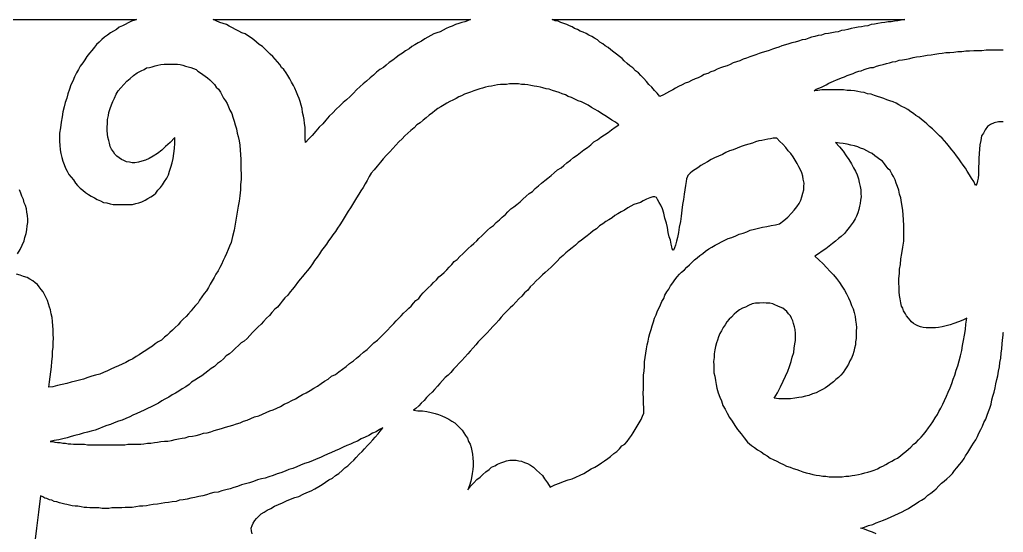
# Model space of a CAD drawing. Extents: x -550 to 550, y -550 to 550.
# Drawn here: x -57.5 to 0, y -450 to -420 of the extents above; entities that cross this region are included whole.
import ezdxf

# ---------------------------------------------------------------- set-up
doc = ezdxf.new("R2010")
doc.units = 0
doc.layers.add('LAYER_1', color=18, linetype='CONTINUOUS')

msp = doc.modelspace()

# ---------------------------------------------------------------- linework, layer by layer
at = {"layer": 'LAYER_1'}
for points in [[(-57.974, -420), (-57.16, -420), (-56.347, -420), (-55.534, -420), (-54.72, -420), (-53.907, -420), (-53.093, -420), (-52.28, -420), (-51.466, -420), (-50.653, -420), (-50.74, -420.032), (-50.945, -420.096), (-51.129, -420.192), (-51.313, -420.288), (-51.469, -420.353), (-51.654, -420.449), (-51.817, -420.577), (-52.002, -420.673), (-52.162, -420.77), (-52.35, -420.898), (-52.514, -421.026), (-52.679, -421.155), (-52.822, -421.315), (-52.987, -421.444), (-53.106, -421.604), (-53.253, -421.797), (-53.397, -421.957), (-53.546, -422.15), (-53.669, -422.342), (-53.793, -422.535), (-53.941, -422.727), (-54.04, -422.92), (-54.164, -423.112), (-54.267, -423.337), (-54.374, -423.594), (-54.478, -423.818), (-54.561, -424.075), (-54.668, -424.332), (-54.726, -424.588), (-54.809, -424.845), (-54.867, -425.102), (-54.954, -425.391), (-54.992, -425.679), (-55.058, -426), (-55.099, -426.321), (-55.141, -426.642), (-55.145, -426.867), (-55.153, -427.124), (-55.132, -427.348), (-55.115, -427.605), (-55.069, -427.829), (-55.022, -428.054), (-54.951, -428.279), (-54.875, -428.471), (-54.803, -428.696), (-54.698, -428.856), (-54.597, -429.049), (-54.466, -429.209), (-54.335, -429.37), (-54.209, -429.562), (-54.099, -429.691), (-53.943, -429.851), (-53.782, -429.98), (-53.622, -430.108), (-53.461, -430.236), (-53.297, -430.333), (-53.107, -430.429), (-52.942, -430.525), (-52.748, -430.589), (-52.583, -430.686), (-52.385, -430.718), (-52.191, -430.782), (-52.018, -430.814), (-51.816, -430.814), (-51.613, -430.814), (-51.411, -430.814), (-51.234, -430.814), (-51.058, -430.814), (-50.881, -430.814), (-50.697, -430.75), (-50.516, -430.718), (-50.332, -430.653), (-50.144, -430.557), (-49.981, -430.461), (-49.819, -430.365), (-49.656, -430.268), (-49.515, -430.14), (-49.396, -429.98), (-49.251, -429.819), (-49.132, -429.659), (-49.009, -429.466), (-48.887, -429.274), (-48.789, -429.081), (-48.714, -428.856), (-48.638, -428.632), (-48.558, -428.375), (-48.504, -428.118), (-48.472, -427.829), (-48.439, -427.541), (-48.402, -427.22), (-48.416, -426.899), (-48.674, -427.188), (-48.951, -427.412), (-49.177, -427.637), (-49.425, -427.829), (-49.669, -427.99), (-49.91, -428.118), (-50.122, -428.215), (-50.33, -428.279), (-50.539, -428.343), (-50.744, -428.375), (-50.894, -428.375), (-51.066, -428.343), (-51.238, -428.311), (-51.381, -428.247), (-51.524, -428.182), (-51.663, -428.086), (-51.802, -427.99), (-51.912, -427.862), (-51.997, -427.733), (-52.103, -427.573), (-52.183, -427.412), (-52.235, -427.22), (-52.265, -427.059), (-52.317, -426.867), (-52.347, -426.706), (-52.37, -426.482), (-52.371, -426.289), (-52.343, -426.065), (-52.341, -425.84), (-52.288, -425.615), (-52.265, -425.423), (-52.187, -425.198), (-52.11, -424.973), (-52.036, -424.781), (-51.938, -424.588), (-51.836, -424.364), (-51.713, -424.171), (-51.565, -423.979), (-51.393, -423.786), (-51.22, -423.594), (-51.027, -423.433), (-50.834, -423.273), (-50.616, -423.112), (-50.378, -422.984), (-50.197, -422.92), (-50.061, -422.823), (-49.884, -422.791), (-49.731, -422.759), (-49.55, -422.695), (-49.398, -422.663), (-49.221, -422.631), (-49.043, -422.599), (-48.895, -422.599), (-48.721, -422.599), (-48.573, -422.599), (-48.424, -422.599), (-48.251, -422.599), (-48.106, -422.631), (-47.936, -422.663), (-47.794, -422.727), (-47.624, -422.759), (-47.479, -422.791), (-47.313, -422.856), (-47.171, -422.92), (-47.058, -423.016), (-46.92, -423.112), (-46.782, -423.209), (-46.644, -423.305), (-46.505, -423.401), (-46.37, -423.529), (-46.235, -423.658), (-46.1, -423.786), (-45.993, -423.947), (-45.858, -424.075), (-45.751, -424.235), (-45.669, -424.396), (-45.565, -424.588), (-45.458, -424.749), (-45.35, -424.909), (-45.271, -425.102), (-45.192, -425.294), (-45.088, -425.487), (-45.012, -425.712), (-44.936, -425.936), (-44.884, -426.161), (-44.808, -426.385), (-44.76, -426.642), (-44.705, -426.835), (-44.657, -427.091), (-44.608, -427.348), (-44.589, -427.637), (-44.565, -427.894), (-44.545, -428.182), (-44.55, -428.471), (-44.555, -428.76), (-44.531, -429.017), (-44.539, -429.338), (-44.573, -429.659), (-44.577, -429.947), (-44.614, -430.3), (-44.647, -430.621), (-44.702, -430.91), (-44.764, -431.263), (-44.826, -431.616), (-44.888, -431.969), (-44.95, -432.322), (-45.038, -432.675), (-45.125, -433.028), (-45.225, -433.253), (-45.296, -433.445), (-45.396, -433.67), (-45.495, -433.895), (-45.592, -434.087), (-45.692, -434.312), (-45.789, -434.504), (-45.885, -434.697), (-46.008, -434.889), (-46.105, -435.082), (-46.227, -435.274), (-46.35, -435.467), (-46.447, -435.659), (-46.569, -435.852), (-46.689, -436.012), (-46.837, -436.205), (-46.96, -436.398), (-47.054, -436.558), (-47.2, -436.718), (-47.345, -436.879), (-47.465, -437.039), (-47.611, -437.2), (-47.756, -437.36), (-47.928, -437.521), (-48.074, -437.681), (-48.22, -437.842), (-48.391, -438.002), (-48.538, -438.163), (-48.706, -438.291), (-48.852, -438.451), (-49.021, -438.58), (-49.193, -438.74), (-49.384, -438.836), (-49.553, -438.965), (-49.722, -439.093), (-49.917, -439.221), (-50.112, -439.35), (-50.307, -439.478), (-50.502, -439.607), (-50.667, -439.703), (-50.863, -439.831), (-51.08, -439.927), (-51.276, -440.056), (-51.493, -440.152), (-51.711, -440.248), (-51.929, -440.345), (-52.147, -440.441), (-52.339, -440.537), (-52.583, -440.633), (-52.801, -440.73), (-53.042, -440.794), (-53.256, -440.858), (-53.497, -440.922), (-53.741, -441.019), (-53.982, -441.083), (-54.222, -441.147), (-54.463, -441.211), (-54.729, -441.275), (-54.996, -441.339), (-55.263, -441.404), (-55.53, -441.468), (-55.767, -441.5), (-55.726, -441.179), (-55.69, -440.89), (-55.653, -440.601), (-55.617, -440.313), (-55.602, -439.992), (-55.566, -439.703), (-55.555, -439.414), (-55.523, -439.157), (-55.512, -438.868), (-55.509, -438.644), (-55.528, -438.387), (-55.521, -438.13), (-55.544, -437.906), (-55.563, -437.649), (-55.586, -437.424), (-55.634, -437.2), (-55.682, -436.975), (-55.739, -436.815), (-55.791, -436.622), (-55.843, -436.43), (-55.925, -436.269), (-56.028, -436.077), (-56.109, -435.916), (-56.221, -435.788), (-56.328, -435.627), (-56.439, -435.499), (-56.58, -435.403), (-56.716, -435.274), (-56.882, -435.178), (-57.048, -435.082), (-57.244, -435.018), (-57.439, -434.954), (-57.66, -434.889)], [(-0.003, -425.968), (-0.018, -425.968), (-0.292, -425.968), (-0.542, -426.032), (-0.742, -426.129), (-0.917, -426.257), (-1.068, -426.45), (-1.168, -426.642), (-1.269, -426.803), (-1.32, -427.059), (-1.371, -427.316), (-1.396, -427.573), (-1.422, -427.829), (-1.423, -428.118), (-1.424, -428.375), (-1.45, -428.632), (-1.451, -428.824), (-1.452, -429.049), (-1.478, -429.274), (-1.503, -429.434), (-1.554, -429.594), (-1.63, -429.691), (-1.73, -429.466), (-1.855, -429.274), (-1.98, -429.081), (-2.105, -428.856), (-2.204, -428.696), (-2.354, -428.503), (-2.479, -428.311), (-2.603, -428.15), (-2.728, -427.958), (-2.877, -427.765), (-3.001, -427.605), (-3.15, -427.444), (-3.299, -427.252), (-3.448, -427.091), (-3.572, -426.931), (-3.721, -426.803), (-3.845, -426.674), (-3.994, -426.514), (-4.143, -426.385), (-4.316, -426.257), (-4.464, -426.097), (-4.613, -425.968), (-4.786, -425.84), (-4.935, -425.712), (-5.108, -425.615), (-5.256, -425.487), (-5.405, -425.391), (-5.578, -425.262), (-5.751, -425.166), (-5.924, -425.07), (-6.097, -424.973), (-6.27, -424.877), (-6.444, -424.813), (-6.642, -424.749), (-6.815, -424.685), (-6.988, -424.62), (-7.162, -424.556), (-7.36, -424.492), (-7.533, -424.428), (-7.731, -424.364), (-7.929, -424.332), (-8.127, -424.268), (-8.325, -424.235), (-8.499, -424.203), (-8.697, -424.171), (-8.92, -424.139), (-9.119, -424.139), (-9.342, -424.107), (-9.541, -424.107), (-9.765, -424.107), (-9.964, -424.107), (-10.163, -424.107), (-10.387, -424.107), (-10.61, -424.107), (-10.835, -424.139), (-11.06, -424.171), (-10.933, -424.075), (-10.782, -424.011), (-10.631, -423.947), (-10.505, -423.882), (-10.355, -423.818), (-10.203, -423.722), (-10.053, -423.658), (-9.927, -423.594), (-9.752, -423.529), (-9.601, -423.465), (-9.451, -423.401), (-9.276, -423.337), (-9.125, -423.273), (-8.95, -423.209), (-8.775, -423.144), (-8.625, -423.08), (-8.45, -423.016), (-8.301, -422.984), (-8.126, -422.92), (-7.951, -422.856), (-7.752, -422.791), (-7.578, -422.791), (-7.403, -422.727), (-7.204, -422.663), (-7.03, -422.631), (-6.831, -422.567), (-6.657, -422.535), (-6.482, -422.47), (-6.284, -422.438), (-6.085, -422.374), (-5.886, -422.342), (-5.663, -422.31), (-5.464, -422.278), (-5.265, -422.214), (-5.067, -422.182), (-4.869, -422.15), (-4.645, -422.117), (-4.447, -422.085), (-4.224, -422.053), (-4.001, -422.021), (-3.778, -421.989), (-3.58, -421.957), (-3.357, -421.925), (-3.134, -421.925), (-2.887, -421.893), (-2.664, -421.861), (-2.417, -421.861), (-2.194, -421.829), (-1.971, -421.829), (-1.724, -421.797), (-1.501, -421.797), (-1.254, -421.797), (-1.007, -421.764), (-0.759, -421.764), (-0.512, -421.764), (-0.265, -421.764), (-0.017, -421.764), (-0.003, -421.764)], [(-57.604, -433.702), (-57.443, -433.445), (-57.333, -433.189), (-57.223, -432.932), (-57.172, -432.739), (-57.092, -432.515), (-57.062, -432.29), (-57.032, -432.065), (-57.007, -431.873), (-57.007, -431.68), (-57.028, -431.456), (-57.053, -431.263), (-57.078, -431.071), (-57.128, -430.878), (-57.208, -430.718), (-57.258, -430.525), (-57.359, -430.333), (-57.409, -430.14), (-57.484, -429.947)], [(-7.434, -450.068), (-7.643, -449.972), (-7.879, -449.908), (-8.115, -449.811), (-8.351, -449.747), (-8.113, -449.683), (-7.874, -449.587), (-7.635, -449.522), (-7.423, -449.426), (-7.211, -449.362), (-6.999, -449.266), (-6.76, -449.169), (-6.548, -449.073), (-6.336, -448.977), (-6.124, -448.881), (-5.912, -448.784), (-5.727, -448.688), (-5.542, -448.592), (-5.356, -448.463), (-5.144, -448.335), (-4.959, -448.207), (-4.774, -448.11), (-4.589, -447.982), (-4.403, -447.822), (-4.244, -447.693), (-4.06, -447.565), (-3.927, -447.437), (-3.769, -447.276), (-3.61, -447.116), (-3.452, -446.987), (-3.293, -446.859), (-3.135, -446.698), (-2.977, -446.538), (-2.845, -446.378), (-2.713, -446.217), (-2.555, -446.025), (-2.423, -445.864), (-2.292, -445.672), (-2.212, -445.511), (-2.081, -445.319), (-1.95, -445.126), (-1.844, -444.934), (-1.739, -444.773), (-1.608, -444.581), (-1.503, -444.388), (-1.425, -444.195), (-1.32, -443.971), (-1.215, -443.778), (-1.137, -443.554), (-1.032, -443.361), (-0.954, -443.136), (-0.875, -442.912), (-0.797, -442.719), (-0.719, -442.495), (-0.666, -442.238), (-0.614, -442.013), (-0.536, -441.789), (-0.484, -441.532), (-0.432, -441.307), (-0.38, -441.051), (-0.328, -440.826), (-0.276, -440.569), (-0.225, -440.313), (-0.199, -440.056), (-0.147, -439.799), (-0.121, -439.51), (-0.095, -439.254), (-0.07, -438.965), (-0.044, -438.74), (-0.018, -438.451), (-0.005, -438.307), (-0.003, -438.317), (-0.002, -438.307), (-0.001, -438.312)], [(-43.893, -450.068), (-43.93, -449.908), (-43.941, -449.747), (-43.899, -449.587), (-43.833, -449.458), (-43.739, -449.298), (-43.647, -449.169), (-43.503, -449.041), (-43.359, -448.913), (-43.192, -448.816), (-43.022, -448.688), (-42.802, -448.592), (-42.579, -448.463), (-42.36, -448.367), (-42.114, -448.271), (-41.892, -448.143), (-41.647, -448.046), (-41.401, -447.95), (-41.159, -447.886), (-40.911, -447.757), (-40.692, -447.661), (-40.447, -447.565), (-40.226, -447.437), (-40.004, -447.308), (-39.809, -447.18), (-39.614, -447.051), (-39.42, -446.923), (-39.202, -446.827), (-39.03, -446.666), (-38.836, -446.538), (-38.639, -446.378), (-38.468, -446.217), (-38.3, -446.089), (-38.129, -445.928), (-37.959, -445.768), (-37.814, -445.607), (-37.641, -445.415), (-37.471, -445.254), (-37.327, -445.094), (-37.155, -444.901), (-37.014, -444.773), (-36.841, -444.581), (-36.697, -444.42), (-36.525, -444.228), (-36.408, -444.067), (-36.262, -443.875), (-36.452, -443.971), (-36.645, -444.099), (-36.861, -444.195), (-37.08, -444.324), (-37.297, -444.42), (-37.513, -444.516), (-37.733, -444.645), (-37.95, -444.741), (-38.14, -444.837), (-38.354, -444.901), (-38.572, -444.998), (-38.817, -445.126), (-39.035, -445.222), (-39.252, -445.319), (-39.496, -445.415), (-39.713, -445.511), (-39.905, -445.607), (-40.148, -445.704), (-40.366, -445.8), (-40.61, -445.896), (-40.825, -445.96), (-41.069, -446.057), (-41.287, -446.153), (-41.506, -446.249), (-41.747, -446.313), (-41.966, -446.41), (-42.21, -446.506), (-42.426, -446.57), (-42.671, -446.666), (-42.912, -446.731), (-43.131, -446.827), (-43.344, -446.859), (-43.586, -446.923), (-43.805, -447.019), (-44.047, -447.084), (-44.29, -447.148), (-44.506, -447.212), (-44.751, -447.308), (-44.967, -447.372), (-45.184, -447.437), (-45.426, -447.501), (-45.669, -447.565), (-45.886, -447.629), (-46.125, -447.661), (-46.342, -447.725), (-46.558, -447.79), (-46.775, -447.854), (-47.015, -447.886), (-47.232, -447.95), (-47.472, -447.982), (-47.688, -448.046), (-47.928, -448.078), (-48.142, -448.11), (-48.333, -448.175), (-48.573, -448.207), (-48.786, -448.239), (-49, -448.271), (-49.214, -448.303), (-49.428, -448.335), (-49.668, -448.367), (-49.882, -448.399), (-50.069, -448.431), (-50.283, -448.463), (-50.467, -448.463), (-50.681, -448.496), (-50.895, -448.528), (-51.106, -448.528), (-51.316, -448.528), (-51.504, -448.56), (-51.688, -448.56), (-51.872, -448.56), (-52.082, -448.56), (-52.27, -448.592), (-52.454, -448.592), (-52.665, -448.592), (-52.845, -448.56), (-53.029, -448.56), (-53.213, -448.56), (-53.371, -448.56), (-53.551, -448.528), (-53.709, -448.528), (-53.889, -448.496), (-54.07, -448.463), (-54.228, -448.463), (-54.408, -448.431), (-54.561, -448.399), (-54.715, -448.367), (-54.843, -448.335), (-54.997, -448.303), (-55.15, -448.271), (-55.3, -448.207), (-55.454, -448.175), (-55.603, -448.11), (-55.731, -448.078), (-55.88, -448.014), (-56.008, -447.982), (-56.131, -447.918), (-56.254, -447.854), (-56.373, -448.8), (-56.492, -449.747), (-56.611, -450.694)]]:
    msp.add_lwpolyline(points, dxfattribs=at)
for points in [[(-31.135, -420), (-31.312, -420.064), (-31.465, -420.128), (-31.64, -420.16), (-31.817, -420.224), (-32.019, -420.288), (-32.199, -420.385), (-32.376, -420.449), (-32.554, -420.513), (-32.734, -420.609), (-32.914, -420.706), (-33.092, -420.77), (-33.27, -420.834), (-33.45, -420.93), (-33.63, -421.026), (-33.811, -421.123), (-33.994, -421.251), (-34.199, -421.347), (-34.383, -421.476), (-34.564, -421.572), (-34.723, -421.7), (-34.931, -421.829), (-35.115, -421.957), (-35.299, -422.085), (-35.483, -422.214), (-35.67, -422.374), (-35.879, -422.503), (-36.066, -422.663), (-36.225, -422.791), (-36.435, -422.92), (-36.622, -423.08), (-36.81, -423.241), (-36.998, -423.401), (-37.213, -423.594), (-37.401, -423.754), (-37.589, -423.915), (-37.805, -424.107), (-37.972, -424.3), (-38.163, -424.492), (-38.379, -424.685), (-38.568, -424.845), (-38.76, -425.038), (-38.977, -425.23), (-39.173, -425.455), (-39.39, -425.647), (-39.585, -425.872), (-39.756, -426.097), (-39.974, -426.289), (-40.17, -426.514), (-40.395, -426.771), (-40.588, -426.963), (-40.785, -427.188), (-40.788, -426.963), (-40.795, -426.771), (-40.796, -426.514), (-40.799, -426.289), (-40.827, -426.065), (-40.856, -425.84), (-40.887, -425.647), (-40.941, -425.423), (-40.969, -425.198), (-41.025, -425.006), (-41.078, -424.781), (-41.137, -424.62), (-41.218, -424.428), (-41.299, -424.235), (-41.401, -424.011), (-41.485, -423.85), (-41.59, -423.658), (-41.696, -423.465), (-41.801, -423.273), (-41.909, -423.112), (-42.039, -422.92), (-42.175, -422.791), (-42.282, -422.631), (-42.415, -422.47), (-42.548, -422.31), (-42.68, -422.15), (-42.84, -422.021), (-42.997, -421.861), (-43.132, -421.732), (-43.289, -421.572), (-43.473, -421.444), (-43.633, -421.315), (-43.793, -421.187), (-43.952, -421.059), (-44.115, -420.962), (-44.299, -420.834), (-44.489, -420.77), (-44.676, -420.673), (-44.863, -420.577), (-45.05, -420.481), (-45.237, -420.385), (-45.399, -420.288), (-45.59, -420.224), (-45.78, -420.16), (-45.991, -420.064), (-46.179, -420), (-45.344, -420), (-44.508, -420), (-43.672, -420), (-42.836, -420), (-42, -420), (-41.165, -420), (-40.329, -420), (-39.493, -420), (-38.657, -420), (-37.822, -420), (-36.986, -420), (-36.15, -420), (-35.314, -420), (-34.478, -420), (-33.642, -420), (-32.807, -420), (-31.971, -420)], [(-5.747, -420), (-5.969, -420.032), (-6.166, -420.064), (-6.364, -420.096), (-6.561, -420.128), (-6.734, -420.128), (-6.931, -420.16), (-7.129, -420.192), (-7.327, -420.224), (-7.524, -420.256), (-7.722, -420.288), (-7.92, -420.353), (-8.118, -420.385), (-8.291, -420.417), (-8.489, -420.449), (-8.687, -420.481), (-8.885, -420.513), (-9.084, -420.577), (-9.257, -420.609), (-9.455, -420.641), (-9.654, -420.706), (-9.827, -420.738), (-10.025, -420.77), (-10.223, -420.802), (-10.422, -420.834), (-10.621, -420.898), (-10.819, -420.93), (-11.018, -420.994), (-11.216, -421.026), (-11.366, -421.091), (-11.565, -421.155), (-11.764, -421.187), (-11.963, -421.251), (-12.163, -421.315), (-12.361, -421.347), (-12.536, -421.411), (-12.736, -421.476), (-12.935, -421.54), (-13.11, -421.604), (-13.31, -421.668), (-13.485, -421.732), (-13.685, -421.797), (-13.885, -421.861), (-14.085, -421.925), (-14.26, -421.989), (-14.461, -422.053), (-14.636, -422.117), (-14.811, -422.182), (-15.012, -422.246), (-15.212, -422.31), (-15.389, -422.406), (-15.589, -422.47), (-15.79, -422.535), (-15.967, -422.631), (-16.143, -422.695), (-16.344, -422.759), (-16.52, -422.823), (-16.721, -422.888), (-16.898, -422.984), (-17.099, -423.048), (-17.276, -423.144), (-17.478, -423.209), (-17.63, -423.305), (-17.833, -423.401), (-18.01, -423.465), (-18.212, -423.562), (-18.39, -423.658), (-18.592, -423.722), (-18.77, -423.818), (-18.973, -423.915), (-19.151, -424.011), (-19.305, -424.107), (-19.508, -424.203), (-19.687, -424.3), (-19.866, -424.396), (-20.069, -424.492), (-20.234, -424.3), (-20.376, -424.139), (-20.541, -423.947), (-20.707, -423.786), (-20.848, -423.626), (-21.012, -423.433), (-21.178, -423.273), (-21.319, -423.112), (-21.486, -422.984), (-21.651, -422.823), (-21.818, -422.695), (-21.985, -422.567), (-22.15, -422.406), (-22.267, -422.278), (-22.434, -422.15), (-22.6, -422.021), (-22.766, -421.893), (-22.932, -421.764), (-23.098, -421.636), (-23.266, -421.54), (-23.407, -421.411), (-23.575, -421.315), (-23.716, -421.187), (-23.883, -421.091), (-24.051, -420.994), (-24.218, -420.898), (-24.385, -420.802), (-24.554, -420.738), (-24.723, -420.673), (-24.89, -420.577), (-25.059, -420.513), (-25.201, -420.417), (-25.345, -420.353), (-25.514, -420.288), (-25.682, -420.224), (-25.851, -420.16), (-26.019, -420.096), (-26.189, -420.064), (-26.358, -420), (-25.499, -420), (-24.64, -420), (-23.781, -420), (-22.923, -420), (-22.064, -420), (-21.205, -420), (-20.346, -420), (-19.488, -420), (-18.629, -420), (-17.77, -420), (-16.911, -420), (-16.052, -420), (-15.194, -420), (-14.335, -420), (-13.476, -420), (-12.617, -420), (-11.758, -420), (-10.9, -420), (-10.041, -420), (-9.182, -420), (-8.323, -420), (-7.464, -420), (-6.606, -420)], [(-36.932, -428.985), (-37.049, -429.177), (-37.169, -429.402), (-37.287, -429.594), (-37.407, -429.819), (-37.55, -430.012), (-37.668, -430.204), (-37.788, -430.429), (-37.906, -430.621), (-38.024, -430.814), (-38.142, -431.006), (-38.286, -431.199), (-38.404, -431.392), (-38.522, -431.584), (-38.641, -431.777), (-38.762, -432.001), (-38.906, -432.194), (-39.025, -432.386), (-39.169, -432.579), (-39.288, -432.771), (-39.429, -432.932), (-39.549, -433.124), (-39.693, -433.317), (-39.838, -433.509), (-39.957, -433.702), (-40.102, -433.895), (-40.247, -434.087), (-40.367, -434.28), (-40.512, -434.472), (-40.658, -434.665), (-40.8, -434.825), (-40.946, -435.018), (-41.088, -435.178), (-41.234, -435.371), (-41.38, -435.563), (-41.526, -435.756), (-41.669, -435.916), (-41.815, -436.109), (-41.984, -436.269), (-42.131, -436.462), (-42.249, -436.622), (-42.421, -436.815), (-42.561, -436.943), (-42.734, -437.136), (-42.878, -437.296), (-43.048, -437.457), (-43.22, -437.649), (-43.365, -437.81), (-43.535, -437.97), (-43.705, -438.13), (-43.875, -438.291), (-44.023, -438.483), (-44.193, -438.644), (-44.364, -438.804), (-44.528, -438.901), (-44.698, -439.061), (-44.869, -439.221), (-45.04, -439.382), (-45.211, -439.542), (-45.405, -439.671), (-45.576, -439.831), (-45.748, -439.992), (-45.916, -440.12), (-46.087, -440.28), (-46.282, -440.409), (-46.479, -440.569), (-46.648, -440.698), (-46.842, -440.826), (-47.037, -440.954), (-47.232, -441.083), (-47.427, -441.211), (-47.57, -441.339), (-47.765, -441.468), (-47.986, -441.596), (-48.181, -441.725), (-48.376, -441.853), (-48.568, -441.949), (-48.764, -442.078), (-48.985, -442.206), (-49.178, -442.302), (-49.374, -442.431), (-49.566, -442.527), (-49.788, -442.655), (-50.006, -442.751), (-50.199, -442.848), (-50.418, -442.944), (-50.636, -443.04), (-50.855, -443.136), (-51.048, -443.233), (-51.267, -443.329), (-51.486, -443.425), (-51.702, -443.489), (-51.947, -443.586), (-52.166, -443.682), (-52.382, -443.746), (-52.628, -443.842), (-52.818, -443.907), (-53.063, -444.003), (-53.305, -444.067), (-53.521, -444.131), (-53.764, -444.195), (-54.006, -444.26), (-54.248, -444.324), (-54.464, -444.388), (-54.707, -444.452), (-54.949, -444.516), (-55.192, -444.581), (-55.456, -444.613), (-55.699, -444.677), (-55.542, -444.677), (-55.416, -444.709), (-55.264, -444.741), (-55.107, -444.741), (-54.955, -444.773), (-54.798, -444.773), (-54.646, -444.805), (-54.489, -444.805), (-54.337, -444.837), (-54.18, -444.837), (-54.024, -444.837), (-53.841, -444.837), (-53.685, -444.837), (-53.506, -444.869), (-53.323, -444.869), (-53.167, -444.869), (-52.984, -444.869), (-52.802, -444.869), (-52.645, -444.869), (-52.463, -444.869), (-52.28, -444.869), (-52.098, -444.869), (-51.915, -444.869), (-51.732, -444.869), (-51.55, -444.869), (-51.341, -444.869), (-51.155, -444.837), (-50.998, -444.837), (-50.79, -444.837), (-50.607, -444.837), (-50.398, -444.837), (-50.212, -444.805), (-50, -444.773), (-49.817, -444.773), (-49.605, -444.741), (-49.419, -444.709), (-49.233, -444.677), (-49.021, -444.645), (-48.812, -444.645), (-48.6, -444.613), (-48.385, -444.548), (-48.199, -444.516), (-47.987, -444.484), (-47.801, -444.452), (-47.586, -444.388), (-47.374, -444.356), (-47.162, -444.324), (-46.947, -444.26), (-46.732, -444.195), (-46.52, -444.163), (-46.305, -444.099), (-46.116, -444.035), (-45.901, -443.971), (-45.686, -443.907), (-45.446, -443.842), (-45.231, -443.778), (-45.016, -443.714), (-44.801, -443.65), (-44.587, -443.586), (-44.395, -443.489), (-44.181, -443.425), (-43.963, -443.329), (-43.746, -443.233), (-43.506, -443.169), (-43.288, -443.072), (-43.071, -442.976), (-42.854, -442.88), (-42.666, -442.816), (-42.449, -442.719), (-42.232, -442.623), (-42.013, -442.495), (-41.796, -442.398), (-41.576, -442.27), (-41.36, -442.174), (-41.141, -442.045), (-40.947, -441.917), (-40.731, -441.821), (-40.512, -441.692), (-40.293, -441.564), (-40.074, -441.436), (-39.853, -441.275), (-39.66, -441.147), (-39.442, -441.019), (-39.247, -440.858), (-39.031, -440.762), (-38.836, -440.601), (-38.616, -440.441), (-38.395, -440.28), (-38.2, -440.12), (-37.98, -439.96), (-37.786, -439.799), (-37.592, -439.639), (-37.395, -439.446), (-37.175, -439.286), (-36.978, -439.093), (-36.782, -438.901), (-36.563, -438.74), (-36.367, -438.548), (-36.171, -438.355), (-35.975, -438.163), (-35.805, -437.97), (-35.61, -437.777), (-35.469, -437.617), (-35.327, -437.457), (-35.189, -437.328), (-35.048, -437.168), (-34.881, -437.007), (-34.743, -436.879), (-34.605, -436.751), (-34.464, -436.59), (-34.323, -436.43), (-34.16, -436.301), (-34.045, -436.141), (-33.905, -435.98), (-33.739, -435.82), (-33.601, -435.692), (-33.436, -435.531), (-33.296, -435.371), (-33.13, -435.21), (-32.99, -435.05), (-32.828, -434.921), (-32.665, -434.793), (-32.526, -434.633), (-32.386, -434.472), (-32.221, -434.312), (-32.082, -434.151), (-31.92, -434.023), (-31.756, -433.862), (-31.591, -433.702), (-31.427, -433.542), (-31.263, -433.381), (-31.099, -433.221), (-30.938, -433.092), (-30.774, -432.932), (-30.638, -432.803), (-30.474, -432.643), (-30.311, -432.483), (-30.147, -432.322), (-29.959, -432.162), (-29.798, -432.033), (-29.635, -431.873), (-29.447, -431.712), (-29.284, -431.552), (-29.096, -431.392), (-28.959, -431.231), (-28.771, -431.071), (-28.611, -430.942), (-28.426, -430.814), (-28.238, -430.653), (-28.076, -430.493), (-27.889, -430.333), (-27.702, -430.172), (-27.518, -430.044), (-27.356, -429.883), (-27.17, -429.723), (-26.983, -429.562), (-26.797, -429.402), (-26.613, -429.274), (-26.426, -429.113), (-26.241, -428.953), (-26.055, -428.792), (-25.846, -428.664), (-25.687, -428.535), (-25.502, -428.375), (-25.292, -428.215), (-25.107, -428.054), (-24.898, -427.926), (-24.713, -427.765), (-24.504, -427.605), (-24.296, -427.477), (-24.111, -427.316), (-23.927, -427.156), (-23.719, -427.027), (-23.51, -426.867), (-23.303, -426.738), (-23.096, -426.61), (-22.887, -426.45), (-22.679, -426.289), (-22.472, -426.161), (-22.663, -426), (-22.881, -425.872), (-23.074, -425.744), (-23.291, -425.615), (-23.484, -425.487), (-23.676, -425.359), (-23.894, -425.23), (-24.063, -425.134), (-24.255, -425.006), (-24.449, -424.909), (-24.642, -424.813), (-24.838, -424.749), (-25.031, -424.653), (-25.225, -424.556), (-25.42, -424.492), (-25.589, -424.396), (-25.784, -424.332), (-25.954, -424.268), (-26.149, -424.203), (-26.344, -424.139), (-26.539, -424.075), (-26.711, -424.043), (-26.906, -423.979), (-27.053, -423.947), (-27.25, -423.915), (-27.422, -423.882), (-27.618, -423.85), (-27.79, -423.818), (-27.962, -423.786), (-28.161, -423.786), (-28.333, -423.754), (-28.506, -423.754), (-28.68, -423.754), (-28.854, -423.754), (-29.03, -423.786), (-29.204, -423.786), (-29.378, -423.786), (-29.554, -423.818), (-29.731, -423.85), (-29.907, -423.882), (-30.083, -423.915), (-30.259, -423.947), (-30.438, -424.011), (-30.589, -424.043), (-30.768, -424.107), (-30.947, -424.171), (-31.126, -424.235), (-31.305, -424.3), (-31.483, -424.364), (-31.665, -424.46), (-31.819, -424.524), (-31.976, -424.62), (-32.157, -424.717), (-32.336, -424.781), (-32.518, -424.877), (-32.675, -424.973), (-32.859, -425.102), (-33.041, -425.198), (-33.226, -425.326), (-33.36, -425.455), (-33.545, -425.583), (-33.733, -425.744), (-33.893, -425.872), (-34.08, -426.032), (-34.265, -426.161), (-34.428, -426.321), (-34.616, -426.482), (-34.804, -426.642), (-34.967, -426.803), (-35.131, -426.963), (-35.322, -427.156), (-35.488, -427.348), (-35.68, -427.541), (-35.846, -427.733), (-36.038, -427.926), (-36.233, -428.15), (-36.4, -428.343), (-36.595, -428.568), (-36.765, -428.792)], [(-34.465, -442.848), (-34.207, -442.88), (-33.948, -442.88), (-33.69, -442.912), (-33.436, -442.976), (-33.207, -443.04), (-33.004, -443.104), (-32.801, -443.169), (-32.6, -443.265), (-32.399, -443.361), (-32.226, -443.489), (-32.051, -443.586), (-31.904, -443.714), (-31.76, -443.875), (-31.613, -444.003), (-31.52, -444.163), (-31.427, -444.324), (-31.308, -444.484), (-31.244, -444.677), (-31.151, -444.837), (-31.086, -445.03), (-31.047, -445.222), (-31.008, -445.415), (-30.998, -445.64), (-30.987, -445.864), (-30.977, -446.089), (-30.992, -446.313), (-31.034, -446.538), (-31.078, -446.795), (-31.118, -446.987), (-31.188, -447.244), (-31.285, -447.501), (-31.112, -447.276), (-30.941, -447.084), (-30.77, -446.891), (-30.578, -446.763), (-30.41, -446.602), (-30.242, -446.442), (-30.05, -446.313), (-29.911, -446.185), (-29.721, -446.089), (-29.558, -445.992), (-29.371, -445.928), (-29.183, -445.864), (-29.022, -445.8), (-28.837, -445.768), (-28.654, -445.768), (-28.471, -445.768), (-28.317, -445.8), (-28.162, -445.832), (-27.983, -445.896), (-27.804, -445.96), (-27.627, -446.057), (-27.452, -446.185), (-27.278, -446.345), (-27.105, -446.506), (-26.931, -446.666), (-26.812, -446.859), (-26.642, -447.084), (-26.474, -447.34), (-26.204, -447.212), (-25.936, -447.116), (-25.695, -447.019), (-25.427, -446.923), (-25.188, -446.859), (-24.973, -446.763), (-24.73, -446.634), (-24.515, -446.538), (-24.299, -446.41), (-24.082, -446.281), (-23.868, -446.185), (-23.678, -446.057), (-23.488, -445.928), (-23.298, -445.8), (-23.109, -445.672), (-22.945, -445.543), (-22.754, -445.383), (-22.591, -445.254), (-22.426, -445.094), (-22.288, -444.934), (-22.126, -444.837), (-21.988, -444.677), (-21.848, -444.484), (-21.736, -444.324), (-21.624, -444.163), (-21.511, -443.971), (-21.397, -443.778), (-21.284, -443.586), (-21.171, -443.393), (-21.084, -443.201), (-20.997, -443.008), (-21.009, -442.719), (-21.021, -442.431), (-21.033, -442.142), (-21.045, -441.853), (-21.033, -441.596), (-21.019, -441.307), (-21.033, -441.051), (-21.021, -440.794), (-20.983, -440.537), (-20.971, -440.28), (-20.958, -440.024), (-20.92, -439.767), (-20.882, -439.51), (-20.844, -439.254), (-20.808, -439.029), (-20.746, -438.804), (-20.71, -438.58), (-20.648, -438.355), (-20.586, -438.13), (-20.524, -437.906), (-20.436, -437.681), (-20.374, -437.457), (-20.288, -437.264), (-20.201, -437.039), (-20.115, -436.847), (-20.031, -436.686), (-19.946, -436.494), (-19.835, -436.301), (-19.775, -436.109), (-19.664, -435.916), (-19.554, -435.756), (-19.443, -435.563), (-19.309, -435.403), (-19.198, -435.21), (-19.063, -435.05), (-18.929, -434.889), (-18.796, -434.761), (-18.637, -434.633), (-18.503, -434.472), (-18.345, -434.344), (-18.185, -434.183), (-18.053, -434.055), (-17.895, -433.927), (-17.737, -433.798), (-17.554, -433.67), (-17.396, -433.542), (-17.213, -433.413), (-17.031, -433.317), (-16.848, -433.189), (-16.642, -433.092), (-16.46, -432.996), (-16.279, -432.9), (-16.072, -432.803), (-15.867, -432.739), (-15.635, -432.643), (-15.429, -432.547), (-15.198, -432.483), (-14.993, -432.418), (-14.787, -432.322), (-14.531, -432.258), (-14.301, -432.194), (-14.071, -432.13), (-13.816, -432.098), (-13.561, -432.033), (-13.307, -432.001), (-13.077, -431.937), (-12.818, -431.745), (-12.585, -431.552), (-12.376, -431.327), (-12.219, -431.135), (-12.061, -430.942), (-11.93, -430.75), (-11.824, -430.557), (-11.768, -430.365), (-11.711, -430.14), (-11.655, -429.947), (-11.65, -429.755), (-11.645, -429.562), (-11.689, -429.338), (-11.709, -429.145), (-11.78, -428.953), (-11.85, -428.792), (-11.946, -428.6), (-12.041, -428.407), (-12.161, -428.215), (-12.281, -428.022), (-12.426, -427.829), (-12.572, -427.669), (-12.716, -427.477), (-12.886, -427.284), (-13.056, -427.124), (-13.226, -426.931), (-13.326, -426.931), (-13.451, -426.931), (-13.602, -426.963), (-13.754, -426.995), (-13.93, -427.027), (-14.106, -427.059), (-14.283, -427.091), (-14.485, -427.156), (-14.663, -427.22), (-14.865, -427.284), (-15.093, -427.348), (-15.321, -427.412), (-15.55, -427.509), (-15.779, -427.605), (-16.007, -427.669), (-16.211, -427.765), (-16.417, -427.894), (-16.646, -427.99), (-16.876, -428.086), (-17.081, -428.182), (-17.286, -428.311), (-17.493, -428.439), (-17.672, -428.535), (-17.854, -428.664), (-18.009, -428.76), (-18.163, -428.856), (-18.295, -428.985), (-18.426, -429.113), (-18.454, -429.177), (-18.51, -429.306), (-18.542, -429.466), (-18.577, -429.691), (-18.613, -429.947), (-18.649, -430.204), (-18.688, -430.525), (-18.752, -430.814), (-18.791, -431.135), (-18.831, -431.488), (-18.871, -431.809), (-18.936, -432.13), (-18.975, -432.45), (-19.038, -432.739), (-19.099, -432.964), (-19.16, -433.189), (-19.218, -433.349), (-19.274, -433.477), (-19.3, -433.477), (-19.348, -433.413), (-19.367, -433.285), (-19.411, -433.124), (-19.452, -432.9), (-19.519, -432.707), (-19.583, -432.45), (-19.621, -432.162), (-19.685, -431.905), (-19.773, -431.616), (-19.836, -431.327), (-19.925, -431.071), (-20.016, -430.846), (-20.109, -430.686), (-20.203, -430.525), (-20.273, -430.397), (-20.372, -430.365), (-20.473, -430.365), (-20.653, -430.429), (-20.858, -430.493), (-21.039, -430.589), (-21.195, -430.686), (-21.4, -430.75), (-21.581, -430.814), (-21.762, -430.91), (-21.944, -431.006), (-22.127, -431.135), (-22.335, -431.231), (-22.518, -431.359), (-22.7, -431.456), (-22.859, -431.584), (-23.043, -431.712), (-23.225, -431.809), (-23.41, -431.937), (-23.594, -432.065), (-23.78, -432.226), (-23.964, -432.354), (-24.124, -432.483), (-24.31, -432.643), (-24.47, -432.771), (-24.655, -432.9), (-24.84, -433.028), (-25.001, -433.189), (-25.188, -433.349), (-25.374, -433.477), (-25.561, -433.638), (-25.723, -433.798), (-25.911, -433.959), (-26.073, -434.119), (-26.235, -434.28), (-26.425, -434.472), (-26.588, -434.633), (-26.776, -434.793), (-26.937, -434.921), (-27.128, -435.114), (-27.291, -435.274), (-27.482, -435.467), (-27.645, -435.627), (-27.785, -435.82), (-27.974, -435.98), (-28.14, -436.173), (-28.304, -436.333), (-28.495, -436.526), (-28.662, -436.718), (-28.824, -436.847), (-28.99, -437.039), (-29.182, -437.232), (-29.347, -437.392), (-29.488, -437.585), (-29.655, -437.777), (-29.82, -437.938), (-29.987, -438.13), (-30.155, -438.323), (-30.32, -438.483), (-30.513, -438.676), (-30.679, -438.836), (-30.821, -439.029), (-30.987, -439.189), (-31.155, -439.382), (-31.295, -439.542), (-31.464, -439.735), (-31.632, -439.927), (-31.798, -440.088), (-31.967, -440.28), (-32.134, -440.441), (-32.277, -440.633), (-32.444, -440.794), (-32.608, -440.922), (-32.778, -441.115), (-32.919, -441.275), (-33.061, -441.436), (-33.23, -441.628), (-33.372, -441.789), (-33.54, -441.949), (-33.707, -442.11), (-33.849, -442.27), (-34.017, -442.431), (-34.159, -442.591), (-34.327, -442.751)], [(-11.023, -433.83), (-10.774, -434.055), (-10.525, -434.28), (-10.327, -434.504), (-10.128, -434.729), (-9.929, -434.921), (-9.755, -435.146), (-9.582, -435.371), (-9.433, -435.595), (-9.285, -435.82), (-9.162, -436.045), (-9.039, -436.269), (-8.941, -436.494), (-8.869, -436.718), (-8.77, -436.911), (-8.724, -437.136), (-8.651, -437.36), (-8.63, -437.585), (-8.609, -437.81), (-8.587, -438.002), (-8.591, -438.227), (-8.596, -438.451), (-8.599, -438.644), (-8.629, -438.836), (-8.633, -439.029), (-8.688, -439.221), (-8.743, -439.414), (-8.799, -439.607), (-8.88, -439.799), (-8.961, -439.96), (-9.042, -440.152), (-9.148, -440.313), (-9.255, -440.473), (-9.362, -440.633), (-9.494, -440.794), (-9.626, -440.922), (-9.784, -441.051), (-9.916, -441.179), (-10.075, -441.307), (-10.259, -441.436), (-10.39, -441.532), (-10.574, -441.628), (-10.758, -441.725), (-10.941, -441.821), (-11.15, -441.885), (-11.36, -441.981), (-11.568, -442.013), (-11.777, -442.078), (-11.959, -442.11), (-12.193, -442.142), (-12.428, -442.174), (-12.661, -442.174), (-12.894, -442.174), (-13.128, -442.174), (-13.386, -442.142), (-13.195, -441.821), (-13.029, -441.468), (-12.864, -441.147), (-12.727, -440.858), (-12.589, -440.569), (-12.504, -440.28), (-12.392, -439.992), (-12.333, -439.735), (-12.249, -439.478), (-12.216, -439.221), (-12.183, -438.965), (-12.152, -438.772), (-12.146, -438.548), (-12.14, -438.355), (-12.16, -438.13), (-12.207, -437.97), (-12.253, -437.777), (-12.3, -437.617), (-12.372, -437.457), (-12.445, -437.328), (-12.544, -437.2), (-12.643, -437.071), (-12.768, -436.975), (-12.894, -436.879), (-13.045, -436.815), (-13.171, -436.751), (-13.349, -436.686), (-13.475, -436.622), (-13.653, -436.59), (-13.858, -436.59), (-14.036, -436.558), (-14.242, -436.59), (-14.472, -436.59), (-14.678, -436.622), (-14.886, -436.718), (-15.069, -436.815), (-15.25, -436.879), (-15.407, -436.975), (-15.591, -437.104), (-15.724, -437.232), (-15.884, -437.392), (-16.016, -437.521), (-16.151, -437.681), (-16.259, -437.842), (-16.368, -438.002), (-16.478, -438.195), (-16.561, -438.355), (-16.645, -438.548), (-16.704, -438.74), (-16.762, -438.901), (-16.822, -439.125), (-16.855, -439.318), (-16.889, -439.542), (-16.898, -439.767), (-16.932, -439.992), (-16.915, -440.216), (-16.924, -440.441), (-16.907, -440.666), (-16.862, -440.858), (-16.821, -441.115), (-16.777, -441.339), (-16.734, -441.564), (-16.666, -441.821), (-16.572, -442.078), (-16.477, -442.302), (-16.383, -442.559), (-16.261, -442.784), (-16.139, -443.008), (-15.993, -443.265), (-15.845, -443.489), (-15.698, -443.746), (-15.524, -443.971), (-15.324, -444.228), (-15.15, -444.452), (-14.95, -444.709), (-14.722, -444.901), (-14.543, -445.03), (-14.365, -445.158), (-14.16, -445.287), (-13.981, -445.415), (-13.801, -445.511), (-13.622, -445.64), (-13.442, -445.736), (-13.236, -445.832), (-13.056, -445.928), (-12.85, -446.025), (-12.669, -446.121), (-12.462, -446.185), (-12.281, -446.249), (-12.073, -446.313), (-11.918, -446.378), (-11.71, -446.442), (-11.528, -446.506), (-11.32, -446.538), (-11.138, -446.602), (-10.93, -446.634), (-10.747, -446.666), (-10.538, -446.698), (-10.381, -446.698), (-10.172, -446.731), (-9.989, -446.731), (-9.779, -446.731), (-9.596, -446.731), (-9.413, -446.731), (-9.202, -446.698), (-9.019, -446.698), (-8.835, -446.666), (-8.677, -446.634), (-8.467, -446.602), (-8.283, -446.57), (-8.099, -446.506), (-7.915, -446.474), (-7.731, -446.41), (-7.546, -446.345), (-7.362, -446.281), (-7.204, -446.185), (-7.046, -446.121), (-6.861, -446.025), (-6.703, -445.928), (-6.518, -445.832), (-6.36, -445.736), (-6.176, -445.64), (-6.017, -445.511), (-5.859, -445.383), (-5.701, -445.254), (-5.542, -445.126), (-5.41, -444.998), (-5.252, -444.837), (-5.094, -444.741), (-4.962, -444.581), (-4.804, -444.42), (-4.672, -444.26), (-4.514, -444.067), (-4.382, -443.875), (-4.25, -443.714), (-4.118, -443.522), (-3.986, -443.297), (-3.855, -443.104), (-3.775, -442.912), (-3.644, -442.719), (-3.538, -442.495), (-3.432, -442.27), (-3.327, -442.013), (-3.222, -441.789), (-3.116, -441.532), (-3.011, -441.275), (-2.931, -441.019), (-2.827, -440.794), (-2.747, -440.505), (-2.668, -440.248), (-2.589, -439.96), (-2.51, -439.671), (-2.431, -439.35), (-2.378, -439.061), (-2.325, -438.772), (-2.272, -438.451), (-2.219, -438.13), (-2.191, -437.81), (-2.138, -437.457), (-2.37, -437.585), (-2.627, -437.681), (-2.884, -437.777), (-3.116, -437.842), (-3.347, -437.906), (-3.579, -437.97), (-3.785, -438.002), (-3.965, -438.034), (-4.144, -438.034), (-4.324, -438.034), (-4.504, -438.034), (-4.683, -438.002), (-4.837, -437.97), (-4.99, -437.906), (-5.118, -437.842), (-5.246, -437.777), (-5.373, -437.681), (-5.449, -437.585), (-5.55, -437.457), (-5.65, -437.328), (-5.726, -437.2), (-5.826, -437.039), (-5.875, -436.879), (-5.95, -436.751), (-5.999, -436.558), (-6.021, -436.333), (-6.07, -436.141), (-6.092, -435.916), (-6.089, -435.659), (-6.111, -435.403), (-6.107, -435.146), (-6.077, -434.857), (-6.074, -434.601), (-6.019, -434.312), (-5.989, -433.991), (-5.934, -433.67), (-5.878, -433.317), (-5.823, -432.964), (-5.819, -432.675), (-5.814, -432.354), (-5.81, -432.033), (-5.831, -431.712), (-5.853, -431.424), (-5.874, -431.167), (-5.921, -430.91), (-5.943, -430.686), (-5.99, -430.429), (-6.063, -430.204), (-6.11, -429.98), (-6.183, -429.755), (-6.255, -429.562), (-6.328, -429.37), (-6.426, -429.177), (-6.524, -429.017), (-6.622, -428.824), (-6.721, -428.728), (-6.844, -428.568), (-6.942, -428.439), (-7.065, -428.279), (-7.214, -428.182), (-7.363, -428.054), (-7.512, -427.958), (-7.66, -427.829), (-7.809, -427.765), (-7.983, -427.669), (-8.157, -427.573), (-8.356, -427.509), (-8.505, -427.444), (-8.704, -427.38), (-8.904, -427.348), (-9.128, -427.284), (-9.353, -427.252), (-9.578, -427.22), (-9.802, -427.188), (-9.583, -427.444), (-9.363, -427.701), (-9.193, -427.958), (-9.022, -428.182), (-8.877, -428.439), (-8.756, -428.664), (-8.634, -428.856), (-8.538, -429.081), (-8.467, -429.306), (-8.421, -429.53), (-8.375, -429.755), (-8.328, -429.947), (-8.332, -430.172), (-8.311, -430.365), (-8.34, -430.557), (-8.369, -430.75), (-8.397, -430.91), (-8.452, -431.103), (-8.506, -431.295), (-8.586, -431.488), (-8.665, -431.648), (-8.77, -431.841), (-8.9, -432.001), (-9.004, -432.162), (-9.16, -432.354), (-9.291, -432.515), (-9.472, -432.675), (-9.627, -432.803), (-9.808, -432.964), (-9.989, -433.092), (-10.17, -433.253), (-10.377, -433.413), (-10.584, -433.542), (-10.791, -433.702)]]:
    msp.add_lwpolyline(points, close=True, dxfattribs=at)

doc.saveas('drawing.dxf')
